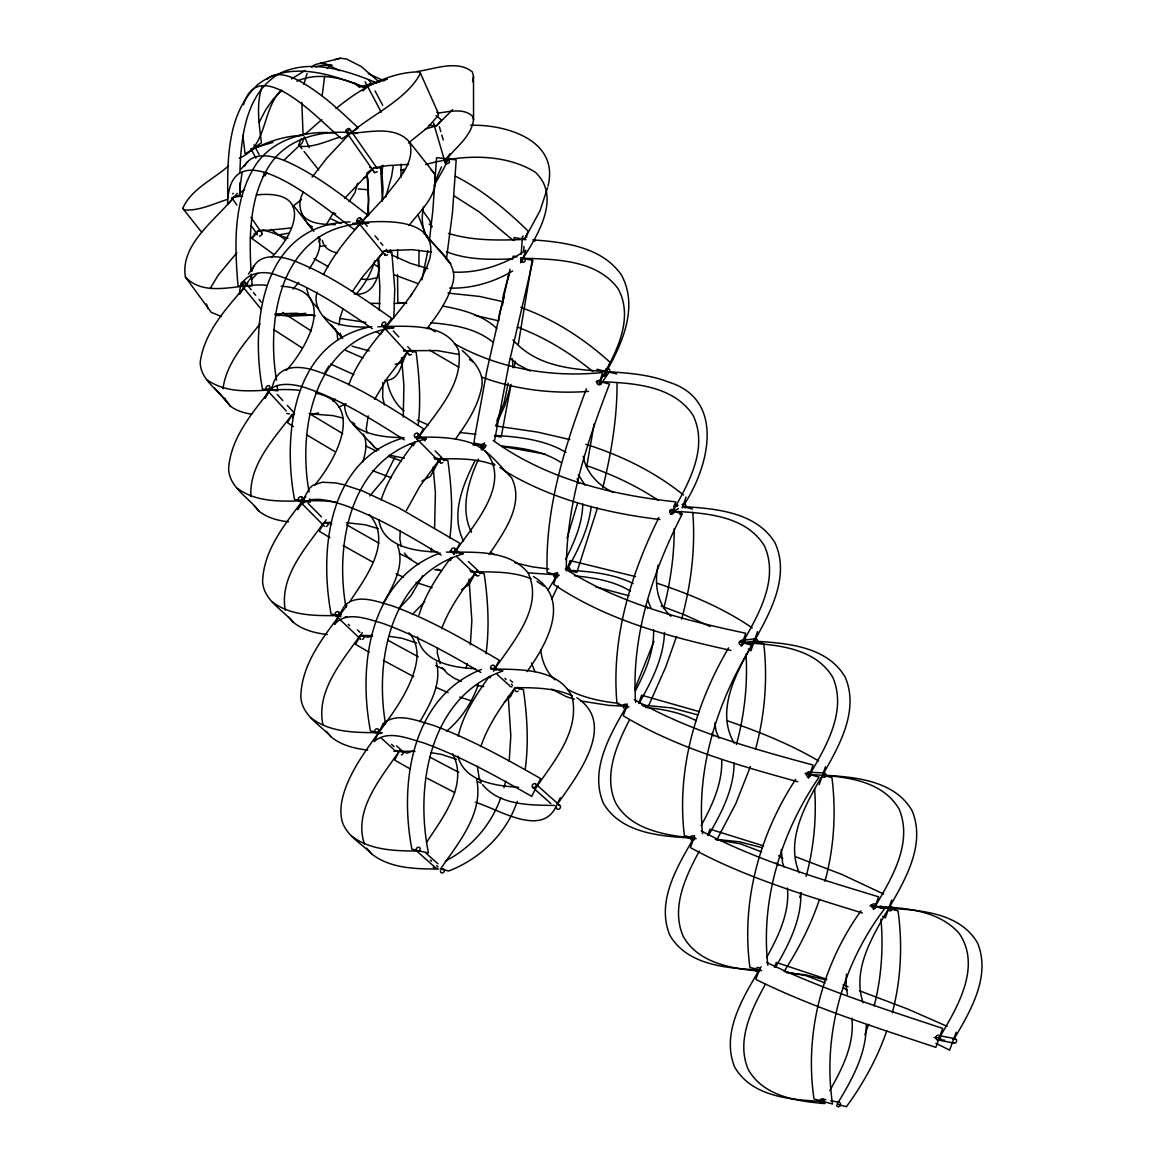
<?xml version="1.0" encoding="UTF-8"?>
<svg xmlns="http://www.w3.org/2000/svg" width="1165" height="1165" viewBox="0 0 1165 1165"><rect width="100%" height="100%" fill="white"/><g stroke="black" fill="none" stroke-linecap="round" stroke-linejoin="round"><path stroke-width="1.5" d="M379.324 310.458L379.892 286.779L377.853 258.397M401.182 164.09L400.876 177.313M653.594 629.61C654.38 651.351 645.192 671.856 635.493 690.801M477.388 766.293L479.063 777.681L481.145 781.802M617.042 383.78C617.13 418.934 611.101 453.811 602.786 487.873M397.556 258.732L397.673 249.63M419.05 250.388L418.89 266.654M674.244 528.517C674.258 555.312 670.443 582.019 663.875 607.955M734.081 762.9C734.008 789.186 721.237 813.374 708.364 835.567M721.761 759.536C722.518 783.186 712.266 805.466 701.053 825.708M437.428 647.973L437.297 653.186L440.195 663.613M800.865 892.958C801.476 919.826 788.778 944.699 775.497 967.27M781.249 849.562L782.56 862.814L784.162 867.182M866.221 1025.418C866.425 1054.223 851.6 1080.305 837.111 1104.202L846.402 1106.735C863.294 1083.508 877.449 1058.126 886.711 1030.894M368.577 215.671L367.922 178.158M846.489 974.173L846.067 984.818L847.406 994.502M239.932 172.143C240.966 136.902 245.742 93.389 279.294 73.643C310.138 58.468 345.685 70.177 375.436 82.351L359.155 87.244L354.364 82.788M400.265 530.483L399.857 539.002L401.241 546.545M382.513 199.579L383.037 188.89L381.392 165.896M403.265 417.128L403.906 385.236L401.546 357.626M393.814 317.841L394.76 288.964L391.804 251.888L384.377 250.795L362.548 276.891L352.442 291.512M335.971 108.622C359.432 89.283 387.727 72.317 418.847 71.837L420.492 73.322L438.36 113.355L438.2 115.553L427.22 127.917L408.493 142.946M322.181 95.778L324.642 76.147M521.134 254.421L522.459 236.99M523.172 257.086L520.537 262.766M523.624 251.189L523.988 246.47M502.508 305.288L503.324 295.342L509.338 272.654M201.661 232.199L182.788 208.419C190.9 189.254 213.311 179.425 228.398 165.998M301.924 148.785L298.779 144.824L301.182 138.737M420.492 73.322C406.439 99.651 373.805 113.515 351.422 132.446M509.192 761.371L510.809 735.712L508.231 696.233M525.299 768.769C528.779 742.454 527.177 715.761 523.376 689.593L515.134 687.67C501.649 705.932 488.033 724.834 480.839 746.605M470.325 644.813L471.854 620.77L469.058 578.99M486.009 653.798C489.635 627.207 488.004 600.208 484.189 573.733L476.063 571.928C462.723 589.577 449.311 607.795 441.666 628.75M548.016 186.036C559.535 139.989 505.872 124.276 470.616 125.267M434.632 527.541L435.39 492.489L433.118 467.121M449.807 538.084C453.243 512.352 451.423 486.256 447.884 460.641L439.889 458.952L419.589 486.679L406.381 510.518M357.582 183.24L354.932 192.764L349.078 201.632M417.07 71.487C434.53 69.216 457.131 59.43 472.393 71.982L473.5 76.249L473.558 119.645C471.315 137.441 454.219 148.144 444.535 161.76M591.223 506.309C588.66 529.245 577.927 550.259 566.845 570.151L576.806 572.452L597.47 507.925M382.921 382.382L382.688 397.28L384.465 404.925M429.346 240.835L432.798 211.083L436.584 157.668L456.199 159.882L452.413 213.282L446.355 259.577M418.148 425.473C421.118 401.095 419.269 376.412 416.123 352.15L408.332 350.665L387.45 377.81L374.533 399.478M498.707 320.375L499.712 312.438L504.139 297.09M508.202 383.096L504.023 403.119L496.814 420.842M513.809 240.485L514.202 237.544L523.231 239.16M594.208 423.725L586.577 467.223M317.098 292.153C312.205 307.691 325.53 319.268 334.85 329.462M423.55 206.686C421.177 217.68 421.73 229.942 428.735 239.233M658.065 565.127C654.249 582.82 656.871 603.601 670.938 616.256M494.586 440.457L509.28 362.257L532.929 260.45L520.624 257.727M532.492 258.382L518.309 344.199M223.01 388.717C226.316 363.247 244.592 343.078 260.13 323.855M339 325.122L340.165 317.419L343.093 308.74M427.846 250.679L421.963 279.891M381.523 174.124L382.906 165.241M393.275 165.692L391.615 176.366L385.775 196.958M508.071 279.265L509.12 272.625M241.971 172.813L239.67 190.609M250.723 277.911L251.305 274.62M367.281 216.268L368.868 199.579L366.829 173.046L373.033 168.372M472.539 81.637L473.5 76.249M303.861 84.404L307.05 73.628M514.071 367.718L515.25 361.267M403.09 172.624L403.731 169.143M511.042 384.334L501.183 437.035L494.732 435.885M458.209 736.105C463.262 713.97 476.223 694.617 489.285 676.414M430.832 551.671L431.472 548.322M510.707 385.513L504.94 405.303L495.606 425.939L537.793 432.142L569.831 439.584M874.158 1005.876C881.468 977.581 883.492 948.048 880.944 918.981M892.332 1012.676C901.069 979.561 902.671 944.757 898.055 910.87L887.905 908.219M510.037 269.246L487.028 369.887L474.898 436.103L473.98 443.006L486.286 445.744M512.44 259.387L513.241 256.096L516.94 256.912M547.579 187.711L540.065 210.632L524.527 239.378C499.13 240.441 473.005 240.951 448.467 233.393M503.994 787.729L505.639 781.453M736.426 744.464C744.391 715.193 747.857 684.641 746.022 654.337M755.473 749.474C764.866 715.15 767.851 679.035 763.759 643.677L754.236 641.172C737.387 670.676 714.669 709.82 734.212 743.197M368.198 415.847L366.291 428.662L366.931 433.016M362.81 461.966C365.519 453.112 367.791 442.86 363.436 434.152M466.029 668.259L467.296 663.555M577.549 503.324L567.005 538.317M681.641 619.125C691.034 584.422 695.694 548.162 692.753 512.236M806.136 876.342C813.796 847.96 816.68 818.281 814.641 788.938M824.966 881.366C834.111 847.683 836.281 812.223 831.941 777.623L822.534 775.104C839.018 746.357 859.581 710.621 845.135 677.025C826.975 646.109 786.375 643.065 754.236 641.172C770.429 612.28 790.176 576.151 775.031 542.875C756.245 511.901 715.456 508.581 682.836 506.557L686.054 497.018M243.587 104.661C259.125 51.784 323.389 124.655 341.826 138.955L350.024 133.422C369.261 132.315 395.474 125.252 409.731 142.29L434.341 173.439C440.137 193.841 420.099 210.734 409.031 225.471M262.285 86.064C255.849 104.297 259.111 124.102 261.455 142.785L254.29 147.62M374.868 260.683C371.198 272.916 364.98 284.493 356.257 293.857M599.116 383.882L602.625 372.48C551.861 377.824 499.188 368.854 454.481 343.733M676.53 636.541L665.637 667.254L647.944 707.213L643.095 705.99M482.339 449.894L484.582 442.846M672.074 513.605L675.817 501.853C611.625 495.125 546.167 478.815 493.159 440.472M799.714 897.327L801.214 892.754M819.534 899.307C810.927 924.777 798.68 948.965 784.06 971.494M557.613 572.481L553.681 584.335C606.528 620.042 669.293 636.935 730.877 650.405M741.348 646.269L745.687 633.221C683.214 620.013 619.591 603.659 565.243 568.884M680.01 514.886L681.219 511.319M521.716 262.256L525.823 250.3C504.605 264.542 479.165 273.338 453.433 272.086M627.367 703.922L623.29 715.805C676.923 748.076 737.926 765.216 797.821 781.759M757.512 631.605L750.944 650.74L748.28 648.876M808.554 778.104L813.024 765.026C751.789 748.469 689.505 731.343 634.168 699.437M868.639 1024.341L864.838 1034.855M418.949 615.207C425.4 594.092 437.749 575.408 450.826 557.86M653.958 641.26L634.925 688.85M410.968 296.026L411.769 293.697M605.625 375.072L610.081 362.315C584.029 338.724 553.928 319.239 520.74 307.385M638.668 703.573L641.595 695.214L699.51 711.684M750.449 766.483L735.741 803.748L716.97 839.63M819.184 784.671L822.126 776.298A2.272 2.184 -87.5 0 0 824.878 777.142A2.272 2.184 -87.5 0 0 825.781 774.157A2.272 2.184 -87.5 0 0 822.985 773.065M822.956 773.91L825.475 766.73M694.617 835.756L690.437 847.639C744.435 877.216 803.879 894.895 862.42 913.011M874.42 908.7L878.599 896.817C818.311 878.439 757.192 860.484 701.243 830.922M500.761 797.588C491.397 824.893 471.053 848.047 445.307 861.081M517.245 801.418C506.455 833.543 480.126 858.969 448.714 870.983L440.472 869.061C458.369 842.979 484.028 812.966 476.558 779.05M707.825 835.116L709.529 830.354M891.735 900.006L885.342 917.889L882.56 916.316M760.119 967.547L755.852 979.401C813.432 1007.929 875.032 1027.137 935.845 1047.379L942.674 1028.389C883.216 1008.686 823.145 989.726 766.614 962.421M774.492 967.198L775.788 963.63M952.664 1041.801L949.65 1050.116L935.859 1043.257M953.538 1039.428L956.115 1032.292M381.101 499.858C388.193 478.305 401.357 459.432 415.075 441.593M478.291 684.7C472 702.626 461.151 719.125 446.486 731.285M586.388 388.804C564.355 447.404 545.06 509.09 547.157 572.394L559.258 575.466M251.873 271.329C257.363 250.854 283.299 256.052 297.818 262.358C331.719 276.09 361.893 297.323 391.644 318.263L384.683 328.399M348.801 384.698C366.451 336.758 414.58 307.196 429.914 258.222C438.972 215.117 378.407 220.738 352.558 223.418M441.52 166.828L435.492 180.619M394.877 457.146L384.334 478.626L369.8 495.955M303.424 192.254C295.08 205.375 302.987 219.544 312.701 229.316M478.538 459.112C468.359 481.48 459.84 508.843 471.476 532.288M323.506 274.561C338.389 245.233 362.111 221.874 384.13 197.933C395.663 182.104 415.847 163.857 409.731 142.29M551.831 598.897L558.064 585.82M475.087 460.597C462.927 484.742 450.171 514.872 463.583 541.143M565.578 559.462C574.214 542.191 582.485 523.726 582.748 504.081M629.216 720.436C616.591 745.134 603.164 775.482 615.644 802.845C630.003 828.577 662.142 834.664 688.981 837.62M210.181 288.57L218.001 275.406L236.83 252.747M326.171 224.976L333.059 213.239M658.895 517.537C630.483 574.928 610.97 639.134 617.013 703.762L628.925 706.937M399.712 750.158L394.702 760.133L409.934 768.784M556.462 805.466C542.628 838.596 497.47 808.612 475.276 802.234M557.016 804.36L560.35 797.705M422.779 575.626L410.881 595.81L398.707 608.931M362.286 632.653L355.514 644.289L369.218 652.313M259.14 122.354L265.809 109.612L273.367 98.938L281.784 90.317M342.612 609.018L334.515 624.425C346.398 610.285 367.674 619.197 382.368 623.231C417.012 635.711 449.18 653.987 480.883 672.467M343.194 607.926L343.777 606.819M490.014 677.855L490.582 676.763M493.479 671.258L494.644 669.06C521.381 669.511 559.084 668.506 572.19 697.136C579.733 731.139 554.103 761.284 536.177 787.467L532.638 787.453M495.212 667.953L499.275 660.264C464.602 639.847 429.579 619.358 391.629 605.625C377.183 601.708 357.043 593.145 344.68 605.756M318.773 242.014L320.419 238.898M326.171 519.736L319.21 531.182L329.855 537.633M476.645 570.835L469.073 584.539L461.588 589.65M604.271 376.31L605.989 373.164M450.331 560.7L452.122 557.452M453.928 554.191L459.927 543.341L398.721 507.809L362.897 491.106L343.806 484.713L335.695 482.936L322.356 482.223L312.861 485.295L309.541 488.266L297.585 509.527C306.555 492.999 329.185 500.615 343.267 504.809C377.955 517.144 409.818 536.089 441.2 555.093M639.119 703.194C651.497 681.467 663.657 657.977 664.472 632.464M481.203 449.807L484.276 444.564M547.885 590.364L557.452 574.563M671.025 514.362C687.525 485.383 709.092 448.918 693.073 415.308C672.423 384.042 629.886 382.935 596.203 381.508M807.928 777.638C824.966 748.352 847.479 712.179 832.888 677.506C814.772 646.895 774.361 644.405 742.527 642.701C758.779 614.363 779.225 578.889 764.415 545.861C745.644 515.323 705.014 512.95 672.817 511.26L673.443 510.954M291.731 415.322L287.449 422.691L293.507 426.55M440.501 457.889L430.424 476.354L421.905 481.174M419.997 721.616C430.293 703.995 441.972 683.345 436.351 662.273M728.606 647.871C695.534 704.01 676.428 770.182 684.365 835.582L696.131 838.771M699.277 851.164C685.632 876.43 670.749 907.681 683.185 936.281C697.835 962.873 731.3 968.596 758.866 971.086M821.631 776.662C805.379 804.811 785.414 839.688 799.175 872.687M627.28 706.208L626.552 706.296C610.096 734.678 589.213 769.963 603.426 803.326C621.542 833.936 661.953 836.426 693.787 838.13L694.588 838.174M693.787 838.13C677.2 866.498 655.982 901.564 669.788 935.131C687.481 965.741 727.717 968.231 759.26 969.921L760.104 970.037M761.109 966.804C743.896 996.075 720.727 1031.811 734.533 1066.805C751.876 1097.386 791.982 1099.833 823.276 1101.478L824.136 1101.653M766.628 957.499C778.235 936.398 789.855 912.85 787.424 888.094M873.4 909.414C890.57 880.143 913.404 844.174 899.249 809.311C880.755 777.638 838.844 776.094 806.267 774.346M765.332 984.396C751.512 1009.502 736.062 1040.491 748.148 1069.222C762.9 1096.221 797.137 1101.376 824.98 1103.532M887.817 909.909C871.901 937.184 851.994 970.183 863.09 1002.701M953.101 1040.607C969.819 1012.181 991.226 977.129 977.712 943.344C960.339 912.661 920.161 910.054 888.749 908.351C905.278 879.764 926.073 844.392 912.108 810.767C894.472 780.011 854.251 776.968 822.534 775.104M271.984 386.78L264.994 398.445C269.901 379.601 293.857 383.533 307.706 388.484C342.306 400.44 373.514 420.245 404.226 439.817M272.625 385.731C278.333 363.742 300.322 365.184 317.87 371.533C355.878 384.756 389.838 407.109 423.463 428.778L419.021 436.191M415.206 442.554L413.298 445.729L410.269 443.763M417.114 439.365C435.273 413.255 463.612 385.397 458.719 350.825C447.214 323.389 410.677 326.331 386.066 326.375L387.464 327.889M829.786 1090.629C842.149 1068.713 854.862 1044.058 851.804 1018.137M934.068 1037.607L939.267 1037.884C957.004 1008.031 982.022 966.79 959.115 933.252C936.951 908.627 900.778 907.666 870.037 906.035M383.183 603.135C393.086 586.228 405.289 565.214 397.469 545.293M324.292 373.543L328.923 365.956M327.249 68.589L329.855 64.454M309.249 268.853C315.089 259.693 323.142 248.261 318.351 237.034M795.68 779.341C759.536 834.3 741.013 901.71 749.925 967.358L761.604 970.547M433.904 185.847L444.302 167.585L449.996 153.78L444.593 161.265M527.002 671.637C546.239 645.133 572.219 599.378 533.395 576.529M244.257 166.508C253.082 149.615 275.45 156.241 289.066 162.576C317.725 176.017 342.903 195.574 367.601 215.103L354.699 229.753C329.71 212.831 229.126 121.801 227.583 204.356L234.034 197.031L240.208 194.672L240.005 182.541M350.141 601.155C365.621 577.651 393.275 541.346 369.378 514.726M248.48 274.066L254.043 265.955M248.64 280.954L239.597 294.133C239.029 274.081 262.096 268.634 277.372 275.45C312.118 286.779 342.423 308.157 372.276 328.661M249.339 279.935L250.038 278.93M383.984 329.404L380.504 334.471L376.397 331.574M489.154 554.598C503.309 532.871 525.036 504.532 511.566 477.752C498.868 464.981 487.713 448.845 470.121 442.613C453.462 437.21 435.739 436.831 418.381 437.254L419.72 438.608M600.703 380.343L599.815 381.596C615.164 354.553 634.707 319.618 618.193 288.833C596.786 259.606 555.88 259.3 523.085 258.281C538.245 234.544 561.545 196.23 535.085 172.071C503.586 152.542 459.927 154.799 425.633 164.6M603.776 375.975C621.018 346.806 639.41 307.895 621.396 274.94C601.883 246.849 564.341 242.087 532.798 239.888M600.892 384.013A2.272 2.184 35.1 0 0 599.422 380.416A2.272 2.184 35.1 0 0 597.033 383.358A2.272 2.184 35.1 0 0 600.892 384.013L609.31 372.014M861.022 910.826C822.242 964.635 804.272 1033.137 814.015 1098.945L832.538 1104.027C822.228 1035.263 842.674 963.936 884.512 908.86L870.619 905.045M281.246 90.215C261.28 110.253 268.008 146.441 239.262 158.163M314.667 485.193C335.069 461.063 366.888 403.279 315.555 393.158M312.045 177.182L327.045 157.916L350.024 133.422L357.131 133.32C325.428 129.126 288.512 136.436 269.829 164.818C249.689 196.011 248.902 235.01 251.058 270.892M455.457 439.074C466.524 423.944 477.155 407.721 481.247 389.183C485.688 372.946 473.121 360.422 462.257 350.505M408.944 632.828C424.235 649.56 414.565 674.418 405.653 691.85C388.382 724.674 360.378 750.872 346.442 785.618C341.957 797.413 338.695 810.578 342.641 823C348 836.703 362.024 843.882 371.781 854.047C390.581 868.726 415.949 868.93 438.71 869.046M426.623 842.251C442.991 817.364 468.548 784.598 452.719 753.813M415.031 751.338L399.144 751.265C381.319 777.769 352.98 809.85 364.456 844.028M557.54 803.996C576.267 776.866 618.033 724.382 576.821 697.748M495.722 667.603C513.692 640.968 544.011 606.732 527.993 572.743C508.508 549.225 473.966 552.501 446.457 552.094M372.319 635.478L360.072 635.522C342.088 661.298 316.065 690.685 322.865 724.499M346.85 605.494C327.001 632.93 301.196 661.56 300.847 697.296C302.128 715.543 320.244 724.921 331.297 737.023C341.534 745.44 354.83 748.542 367.703 750.144M330.816 522.444L323.899 522.546C305.798 547.929 279.323 576.486 285.25 610.14M286.255 370.485C309.089 345.743 337.967 289.095 281.173 286.226M305.754 496.596C286.969 521.847 263.523 548.613 262.606 581.699C263.654 600.266 282.542 609.644 293.318 622.314C302.9 630.105 315.264 633.134 327.292 634.517M426.827 328.763C437.414 315.205 447.68 300.745 452.559 284.042C459.505 261.513 434.21 248.553 423.681 232.243L450.724 263.858L446.559 259.067M258.659 230.393L252.077 238.563L273.979 254.567M271.474 257.48C298.342 230.102 311.026 189.05 256.358 194.963M272.435 387.202C253.679 411.391 230.626 436.962 228.602 468.971C229.359 487.786 248.859 497.44 258.878 511.115C267.266 517.784 277.94 520.668 288.425 521.803M424.744 601.679L412.308 614.523M250.825 151.159L252.048 149.732M344.724 198.283L373.921 167.702L387.872 165.605L408.726 164.352M293.041 289.08L298.721 282.483M241.126 168.983L247.577 161.644M234.835 196.113L235.65 195.196M236.451 194.278L237.252 193.361M452.617 109.612L436.686 125.66L425.167 129.126M247.635 283.474C228.136 306.643 204.487 330.816 200.22 362.111C200.293 381.304 221.03 391.251 230.16 405.988C236.379 410.794 244.024 413.036 251.698 414.187M251.349 279.658L257.523 273.294M250.344 238.796L257.931 231.296L263.392 229.753L287.973 238.272M362.97 90.87L367.994 85.948M305.23 134.135L321.773 119.602M284.289 159.925L302.099 143.004L304.502 136.917L309.308 147.693M266.77 79.453C275.435 70.614 289.109 75.812 298.575 80.487C321.001 92.749 339.801 110.427 358.208 127.902L351.044 132.737M311.594 67.264L314.856 64.687L340.267 58.25L346.34 58.92L361.106 66.434L379.353 82.191M301.531 199.55L292.502 206.54M262.94 176.396L267.309 173.119M291.556 78.929L305.186 70.439M239.626 193.084L243.834 190.128M368.883 79.846L371.679 84.477M504.343 702.16L510.59 696.437L515.134 687.67C534.371 687.656 554.54 687.787 572.423 695.767M332.695 400.847L335.374 399.114M512.615 270.979C493.742 282.294 471.694 288.731 449.617 288.105M338.651 407.211L346.078 403.731M675.321 510.081L676.574 509.498M677.2 509.192L678.452 508.61M481.422 669.409C411.391 697.223 399.158 783.623 411.915 849.168L428.458 852.969C414.784 785.618 429.594 696.728 502.901 670.953L490.509 668.113M377.591 277.518L368.679 279.585L361.325 279.076M296.886 81.171C318.919 71.385 344.083 78.332 365.067 87.608M440.195 552.967C369.276 578.83 357.903 666.001 370.455 730.877L381.727 733.324M412.352 751.09L407.269 753.085L399.144 751.265M367.703 85.307L363.072 87.069C330.758 73.599 288.658 60.522 257.902 84.463C227.335 112.932 227.248 158.921 227.816 197.657M232.49 197.613L233.262 197.322M402.056 362.577L395.124 364.354M340.267 136.989C327.336 140.849 314.2 147.533 300.424 146.309L298.779 144.824M227.525 199.39C213.544 203.715 199.375 211.025 184.434 209.904L182.788 208.419M404.197 437.676C328.821 458.864 318.948 548.788 331.064 613.999L341.156 616.023M372.64 635.711L368.067 637.211L360.072 635.522M369.247 84.71L387.348 79.249M254.902 147.809L273.003 142.363M335.054 59.633L340.267 58.25M370.514 84.404L373.033 83.764M374.3 83.458L376.819 82.817M305.623 313.312L286.444 315.511M371.81 326.564C292.75 341.33 282.381 434.472 294.497 499.494L303.381 501.023M297.614 135.897L306.279 133.859M315.73 66.813L322.021 65.415L332.229 65.08M325.967 245.597L319.428 246.485M318.613 412.993L309.905 414.391M437.603 113.107C448.831 111.942 463.277 107.544 472.48 116.209L473.558 119.645M401.037 170.177L404.619 169.566M277.911 234.995L288.629 233.16M257.931 231.296L291.002 227.976M363.844 177.677L367.31 177.226M741.1 640.604L755.138 638.755M742.527 642.701L743.998 642.512M746.183 642.221L752.765 641.362M242.626 196.026L234.034 197.031C215.976 219.763 179.745 244.388 185.453 277.154L211.287 312.395L221.51 316.501M384.654 380.445C401.867 380.489 400.673 360.655 408.332 350.665L437.108 350.592L458.777 354.408M312.366 315.176L289.852 316.152L275.188 314.71M350.141 221.918C262.999 223.942 249.849 321.788 262.46 389.095L277.707 390.843L277.11 385.542M588.5 391.367C552.545 394.12 515.92 389.678 482.019 377.198M274.969 313.924L296.216 313.254L315.365 315.7M403.41 351.014L406.687 350.781M512.338 258.863C490.276 259.751 467.194 260.013 446.399 251.669M377.824 326.812L384.421 326.462M394.221 303.468L406.745 303.046M434.793 459.126L438.186 459.01M348.248 133.451L349.136 133.436M242.495 286.066L238.053 286.124C234.558 245.553 232.825 200.773 255.616 165.037C272.945 138.81 306.541 129.956 336.365 133.101M243.383 286.051L252.266 285.906L251.334 274.226M439.889 458.952C458.107 458.573 477.097 458.326 494.31 465.083M470.878 572L474.33 571.942M476.063 571.928C494.572 571.738 513.852 571.753 531.269 578.801M393.901 751.279L397.396 751.265M276.251 315.497L279.658 315.497M491.149 669.045L494.644 669.06L495.926 670.225M382.193 732.683C358.077 732.508 330.904 733.484 310.895 717.8M554.7 805.452C530.002 805.088 499.625 805.554 482.528 784.555M420.186 851.062C396.828 850.916 370.688 850.974 351.379 835.858M266.552 285.308C240.471 282.425 206.263 298.852 185.453 277.154M369.582 327.147C353.883 327.016 336.481 326.666 323.535 316.545M371.053 303.308L379.95 303.483M472.975 444.943L483.825 445.19M335.389 224.656C323.666 224.321 308.696 224.525 301.444 213.559M309.308 413.793L332.841 415.614L342.787 418.002M428.662 125.369L436.686 125.66L441.564 119.966L436.03 115.641M405.871 302.885L397.847 302.609L397.527 274.751M447.986 293.085L479.543 296.434L501.999 301.458M556.826 574.855L528.24 572.86M808.262 772.22L823.582 772.905M809.777 774.536L811.364 774.608M298.837 390.275C268.751 386.649 234.34 398.678 207.559 380.154M403.119 437.589C381.072 437.559 346.267 433.598 344.592 405.376M369.669 167.498L371.373 167.585M373.921 167.702L380.722 168.037L382.469 201.152M626.552 706.296L608.887 705.378L580.665 700.966M346.355 522.677L365.257 524.774L378.319 528.677M786.623 972.717L805.656 974.857L826.291 979.998M937.505 1039.733L944.436 1040.127M475.961 434.297L459.476 432.448M437.807 552.035C415.599 551.453 382.324 546.851 378.873 519.634M641.755 704.985L671.608 707.898L697.879 714.917M715.237 839.237L739.527 841.814L761.997 847.654M880.07 907.812L885.284 908.132M494.455 435.419C518.906 436.802 544.521 439.642 565.972 452.355M673.807 505.974L677.418 506.207M365.795 322.399L339.67 318.394M741.843 640.357L745.382 640.59M354.029 293.915C373.878 296.988 381.348 273.892 378.523 258.062L384.377 250.795L412.206 249.66L431.356 252.106M475.451 668.739C453.578 667.705 422.312 662.608 417.463 636.818M518.512 787.234C496.159 785.996 464.646 781.846 457.932 756.245M430.628 322.749C452.224 324.554 475.524 327.904 492.795 342.073M358.179 188.934L368.795 189.866M320.055 63.289L326.142 63.973L339.597 70.686M501.693 446.006C522.255 448.015 543.866 451.044 561.413 462.753M357.335 221.991L368.766 223.301C284.202 223.738 265.198 312.351 276.513 380.227M659.987 519.532C605.858 513.051 551.438 499.319 504.474 470.791M574.491 575.772C593.669 577.796 613.649 580.767 630.309 591.121M404.415 458.209L389.445 455.209M645.789 707.461C663.191 709.165 680.753 712.499 696.321 720.756M716.373 839.717L740.634 843.882L761.531 851.892M785.195 971.901L805.845 975.629L825.111 982.911M302.856 135.431C282.745 135.708 262.125 143.586 245.072 153.838L242.873 135.388M548.802 569.001L532.522 566.889L514.843 562.782M618.775 703.383C601.053 701.447 583.199 697.82 567.384 689.316M434.705 569.7L441.564 570.675M286.779 413.444L289.561 413.852M294.206 414.536L292.357 414.274C274.372 438.375 248.902 464.354 250.956 496.61M502.596 446.53L545.133 454.073M336.976 502.363C304.167 496.625 266.232 509.411 237.311 488.31M875.25 906.312L876.939 906.574M880.318 907.084L887.06 908.103M389.78 636.381L401.983 638.26L416.721 643.036M476.718 685.457L483.693 686.534M430.904 752.663L441.477 754.396L456.432 759.362M382.12 325.69L385.091 326.2M386.066 326.375L393.974 327.729C315.599 337.923 297.264 426.681 309.06 491.994M304.371 501.183L310.283 502.202L309.875 498.809M525.823 239.611L524.527 239.378L528.211 231.121C506.382 209.918 482.703 190.026 455.413 176.206M533.57 240.995L534.851 241.228M403.469 349.748L405.42 350.112M323.899 522.546L331.675 524.017M369.261 350.898L352.078 346.194M938.553 1035.452L955.154 1038.714M939.267 1037.884L941 1038.233M937.199 1039.777L953.8 1043.054M822.577 1099.046L825.898 1099.702M830.878 1100.677L839.179 1102.308M474.679 315.307L498.707 320.841M416.356 436.846L417.376 437.05M418.381 437.254L426.463 438.87C351.364 455.792 334.37 542.002 345.961 607.3M345.204 616.838L347.214 617.246M443.21 306.147C462.257 309.628 482.325 314.841 496.8 328.472M433.89 457.685L437.894 458.529M450.01 550.914L463.321 553.797C391.396 575.16 374.446 658.633 385.484 723.742M469.976 570.559L474.038 571.462M394.076 750.129L398.139 751.032M596.873 369.305L616.795 373.892M509.993 686.462L512.047 686.942M433.263 867.386L437.385 868.333M427.803 268.533L410.313 263.305L391.557 254.917M595.519 586.854L629.013 595.752M674.346 504.401L677.986 505.319M692.534 509.003L682.836 506.557C708.378 468.913 726.887 399.857 668.39 382.003C618.455 362.315 552.414 383.94 512.979 339.932M597.397 380.984L609.499 384.057C586.446 443.69 565.855 506.251 566.336 570.879M337.5 252.907C330.714 251.8 323.448 247.766 322.414 240.354M745.891 638.988L744.712 638.668L745.032 642.148M670.443 510.62L682.355 513.794C652.604 571.767 631.022 636.541 635.609 702.466M740.183 642.061L751.949 645.264C717.596 701.345 696.117 767.517 702.553 833.79M880.624 906.137L887.584 908.03M805.102 773.269L819.112 777.084C781.642 831.65 760.425 898.827 767.851 965.246M436.919 569.132L439.933 570.005M432.069 587.713L416.051 582.427M635.58 576.617L570.122 560.583L566.845 570.151C589.344 571.374 612.615 573.471 633.148 583.447M709.966 829.16L763.497 845.848M472.32 701.155L459.709 697.092M574.272 699.175L566.569 696.772L551.598 689.068M585.82 444.273C620.96 455.326 654.715 471.796 683.476 494.994M776.21 962.436L826.917 979.314M417.114 283.284L393.93 274.722M656.798 583.155C690.175 594.223 723.072 607.926 752.182 627.877M401.124 460.932L388.44 456.301M391.338 477.781L372.523 470.66M585.616 465.33C611.174 473.951 635.901 485.368 658.341 500.382M843.038 984.906L848.091 986.682M727.455 720.8C758.808 731.722 789.928 743.969 818.558 760.949M859.391 990.716L907.681 1009.036L947.087 1026.336M796.088 856.93L841.64 874.347L883.711 894.065M661.138 605.975L684.554 614.858L710.286 626.479M517.347 327.103C544.871 337.297 570.18 352.878 592.796 371.489M254.087 233.466L257.334 234.675M332.622 212.467L335.68 213.646M530.221 371.023L517.857 364.514L510.401 358.267M362.941 357.946L345.728 350.388M353.927 374.62L330.612 364.062M368.388 73.643L384.057 80.924M448.175 692.68L435.826 687.335M418.818 564.574L409.308 558.719L404.386 553.127M417.259 420.128L428.487 425.05M461.369 681.423L454.161 678.234L447.287 673.428L442.19 667.662M478.101 781.773L481.13 783.128M444.928 669.802L435.666 665.506M411.493 559.287L399.347 553.608M396.173 573.85L403.614 577.243M613.46 492.547C598.752 485.79 585.995 472.684 583.199 456.316M376.47 451.117L365.854 446.006M331.224 218.918L341.054 223.607M458.821 772.395L429.827 757.119M454.598 792.491L427.278 778.337M418.206 656.769L387.683 640.138M413.735 676.705L383.314 660.366M458.762 367.179L429.535 350.097M328.413 266.741L314.055 258.659M378.931 543.138L346.733 524.876M372.625 562.04L343.093 545.511M342.772 433.657L309.366 413.546M334.457 451.365L306.963 435.026M453.913 195.764L479.281 211.943L513.197 240.412M307.735 224.131L312.395 226.869M374.082 264.324L379.761 267.688M311.332 331.049L282.614 312.438M302.288 348.029L273.644 329.549M490.407 552.137L494.339 554.7M435.157 331.865L428.4 327.176M429.215 224.19L431.997 226.039M492.344 462.956L494.994 464.733M469.524 359.504L473.369 362.111M352.252 422.24L354.815 423.973M353.301 424.715L374.853 447.506L378.698 450.112M843.081 987.498L847.319 990.41M499.96 467.515L506.644 472.145M778.613 855.707L782.895 858.663M537.036 581.35L543.909 586.155M285.673 240.034L271.037 229.418M272.159 601.752C290.973 616.401 316.501 615.717 339.146 615.615L340.442 616.868M436.773 112.117L438.36 113.355M403.876 410.837C394.804 403.512 389.285 392.547 387.173 381.203M535.711 784.03A2.272 1.82 -48.4 0 1 534.487 787.598A2.272 1.82 -48.4 0 1 532.245 785.385A2.272 1.82 -48.4 0 1 535.711 784.03L560.059 805.612M532.58 787.322L550.841 803.515M425.808 853.013L437.982 863.818M430.336 860.061L431.603 861.183M436.671 865.682L437.938 866.804M416.604 850.916L434.851 867.11M510.154 680.069L512.615 682.311M504.882 678.365L506.163 679.53M511.289 684.175L512.571 685.34M497.164 674.418L509.469 685.588M396.624 745.906L402.77 751.483M378.654 732.654L379.936 733.819M391.469 744.289L394.032 746.619M381.173 738.028L393.479 749.182M454.627 548.409A2.272 1.762 -46.5 0 1 453.316 551.919A2.272 1.762 -46.5 0 1 451.161 549.778A2.272 1.762 -46.5 0 1 454.627 548.409L459.651 553.186M468.432 561.545L479.747 572.277M456.432 553.273L455.122 552.021C472.859 525.357 512.833 483.519 485.368 451.117M451.452 551.657L453.957 554.045M456.476 556.433L476.572 575.539M338.636 612.004A2.272 1.762 -46.5 0 1 337.34 615.513A2.272 1.762 -46.5 0 1 335.171 613.372A2.272 1.762 -46.5 0 1 338.636 612.004L341.141 614.392M357.48 629.916L359.985 632.304M348.306 624.324L349.602 625.576M335.462 615.266L360.582 639.134M554.948 679.85C546.37 672.19 541.9 660.919 540.647 649.677M776.036 862.901L778.293 865.158M417.827 433.482L425.21 440.909M435.04 450.826L443.647 459.505M414.624 436.686L440.428 462.723M301.851 497.076L304.298 499.552M307.997 503.265L321.511 516.91M298.633 500.295L324.438 526.318M318.409 308.565L312.744 302.827L308.827 296.128L306.657 288.483M421.992 209.598L429.754 220.52L431.88 227.452M393.275 330.875L398.838 336.947M407.75 346.66L412.206 351.524M382.207 325.516L408.93 354.67M277.285 394.469L282.847 400.542M287.304 405.405L293.988 412.687M266.217 389.11L286.255 410.983M431.035 169.697L434.341 173.439M366.538 848.149L371.781 854.047M326.2 731.256L331.297 737.023M288.396 616.722L293.318 622.314M370.222 442.205L374.853 447.506M254.247 505.799L258.878 511.115M342.568 338.272L330.656 324.554L341.986 337.602L340.209 333.292M214.666 388.149L230.16 405.988M360.524 218.073L367.208 226.243M375.013 235.781L378.363 239.859M380.591 242.582L382.819 245.305M386.168 249.397L388.396 252.121M361.15 222.428L362.606 224.19M357.131 221.102L385.003 255.135M244.533 281.668L251.218 289.837M253.446 292.561L255.688 295.284M259.023 299.376L261.251 302.099M241.14 284.697L261.208 309.206M304.021 151.435L318.686 169.93M293.74 205.885L313.88 231.369M585.019 485.164L578.35 474.679M349.529 128.762A2.272 0.888 -34.9 0 1 346.981 131.339A2.272 0.888 -34.9 0 1 346.369 129.883A2.272 0.888 -34.9 0 1 349.529 128.762L377.183 168.43M345.728 131.237L374.416 172.362M250.956 217.331L262.227 233.495M231.791 197.773L236.917 205.113M251.247 225.675L257.392 234.5M645.803 605.596L647.551 608.174M711.815 733.353L713.519 735.945M375.072 90.899L382.703 105.331M365.126 81.739L381.261 112.219M253.985 144.868L259.081 154.494M250.839 148.552L255.936 158.178M263.567 172.609L265.271 175.813M577.083 478.902L578.918 483.198M335.331 328.894L337.122 333.205L337.733 339.932M224.816 398.328L226.01 401.197M647.463 599.393L650.929 608.086M531.473 662.987L534.953 671.695M417.958 214.637L424.803 232.534M718.863 738.275L716.096 731.008L714.815 722.926M206.423 303.949L207.967 308.652M439.365 126.752L440.821 131.718M441.797 135.024L443.253 139.989M433.511 122.908L445.161 162.649M303.089 135.606L301.851 102.491M512.352 358.747L513.008 367.63M390.319 249.791L390.362 252.922M558.224 805.306A2.272 1.82 -48.4 0 1 560.525 806.733A2.272 1.82 -48.4 0 1 558.355 809.326A2.272 1.82 -48.4 0 1 556.477 807.374M442.045 868.974A2.272 1.82 -48.4 0 1 444.535 870.284A2.272 1.82 -48.4 0 1 442.307 872.935A2.272 1.82 -48.4 0 1 440.545 870.765M517.537 687.452A2.272 1.806 -47.8 0 1 519.211 688.996M518.148 691.093A2.272 1.806 -47.8 0 1 515.163 690.059M401.343 751.076A2.272 1.806 -47.8 0 1 401.459 755.066M478.334 571.899A2.272 1.762 -46.5 0 1 480.14 573.777M479.077 575.437A2.272 1.762 -46.5 0 1 476.179 574.811M362.941 635.478A2.272 1.762 -46.5 0 1 362.388 639.425M360.466 639.003A2.272 1.762 -46.5 0 1 360.233 638.566M442.263 459.156A2.272 1.689 -44.8 0 1 444.025 460.757M442.904 462.592A2.272 1.689 -44.8 0 1 440.297 460.67M325.705 522.939A2.272 1.689 -44.8 0 1 328.035 523.9A2.272 1.689 -44.8 0 1 326.215 526.565M410.677 351.262A2.272 1.558 -42.5 0 1 412.541 352.354M411.507 354.349A2.272 1.558 -42.5 0 1 408.653 353.301M292.619 417.609A2.272 1.558 -42.5 0 1 292.663 416.91M387.668 254.553A2.272 1.34 -39.3 0 1 385.309 255.324A2.272 1.34 -39.3 0 1 385.018 253.548M387.144 251.917A2.272 1.34 -39.3 0 1 388.484 252.208M377.198 171.575A2.272 0.888 -34.9 0 1 375.013 172.624A2.272 0.888 -34.9 0 1 374.518 171.736M233.262 193.288A2.272 0.888 -34.9 0 1 232.694 193.9M262.183 233.422A2.272 0.888 -34.9 0 1 261.543 234.879A2.272 0.888 -34.9 0 1 259.431 236.145M525.488 239.437A2.272 2.068 4.4 0 1 524.847 239.553M523.318 239.131A2.272 2.068 4.4 0 1 523.143 235.942M526.027 235.854A2.272 2.068 4.4 0 1 526.857 236.961M606.353 372.436A2.272 2.184 35.1 0 1 605.771 369.189A2.272 2.184 35.1 0 1 609.077 369.043A2.272 2.184 35.1 0 1 609.018 372.319M682.442 507.794A2.272 2.199 64.8 0 1 682.006 507.314M682.107 504.62A2.272 2.199 64.8 0 1 685.457 504.591A2.272 2.199 64.8 0 1 685.093 507.969M566.132 568.214A2.272 2.199 64.8 0 1 569.408 568.112A2.272 2.199 64.8 0 1 569.263 571.447M754.352 639.003A2.272 2.199 82.5 0 1 757.454 640.211A2.272 2.199 82.5 0 1 755.925 643.226A2.272 2.199 82.5 0 1 753.216 641.26M638.551 702.524A2.272 2.199 82.5 0 1 640.255 702.524M641.347 703.558A2.272 2.199 82.5 0 1 641.566 704.155M888.342 907.258A2.272 2.17 -81.4 0 1 891.72 907.025A2.272 2.17 -81.4 0 1 891.152 910.52A2.272 2.17 -81.4 0 1 888.021 909.239M952.868 1039.413A2.272 2.155 -78.9 0 1 956.072 1039.311A2.272 2.155 -78.9 0 1 955.795 1042.66A2.272 2.155 -78.9 0 1 952.65 1042.122M837.519 1102.469A2.272 2.155 -78.9 0 1 840.577 1103.808M840.606 1104.93A2.272 2.155 -78.9 0 1 836.557 1105.541M383.125 723.771L374.169 741.552C387.872 729.377 408.216 738.726 423.419 742.804C461.369 756.595 496.712 776.458 531.706 796.365L540.647 778.584C505.654 758.692 470.31 738.814 432.375 725.023C417.157 720.946 396.828 711.611 383.125 723.771M418.512 851.207A2.272 1.82 -48.4 0 0 419.72 847.625A2.272 1.82 -48.4 0 0 416.254 848.979A2.272 1.82 -48.4 0 0 418.512 851.207M492.912 669.118A2.272 1.806 -47.8 0 0 494.164 665.565A2.272 1.806 -47.8 0 0 490.698 666.919A2.272 1.806 -47.8 0 0 492.912 669.118M376.921 732.712A2.272 1.806 -47.8 0 0 378.174 729.159A2.272 1.806 -47.8 0 0 374.708 730.513A2.272 1.806 -47.8 0 0 376.921 732.712M416.269 436.977A2.272 1.689 -44.8 0 0 417.944 433.598A2.272 1.689 -44.8 0 0 414.478 434.676A2.272 1.689 -44.8 0 0 416.269 436.977M300.279 500.586A2.272 1.689 -44.8 0 0 301.953 497.193A2.272 1.689 -44.8 0 0 298.488 498.271A2.272 1.689 -44.8 0 0 300.279 500.586M383.795 325.749A2.272 1.558 -42.5 0 0 385.586 322.472A2.272 1.558 -42.5 0 0 382.149 323.593A2.272 1.558 -42.5 0 0 383.795 325.749M267.804 389.343A2.272 1.558 -42.5 0 0 269.596 386.081A2.272 1.558 -42.5 0 0 266.159 387.188A2.272 1.558 -42.5 0 0 267.804 389.343M358.631 221.219A2.272 1.34 -39.3 0 0 360.611 218.175A2.272 1.34 -39.3 0 0 357.247 219.355A2.272 1.34 -39.3 0 0 358.631 221.219M242.64 284.828A2.272 1.34 -39.3 0 0 244.621 281.77A2.272 1.34 -39.3 0 0 241.257 282.949A2.272 1.34 -39.3 0 0 242.64 284.828M446.53 163.624A2.272 1.485 -16.3 0 0 449.559 161.527A2.272 1.485 -16.3 0 0 446.006 161.12A2.272 1.485 -16.3 0 0 446.53 163.624M521.556 261.79A2.272 2.068 4.4 0 0 525.197 260.465A2.272 2.068 4.4 0 0 522.066 258.237A2.272 2.068 4.4 0 0 521.556 261.79M481.043 446.952A2.272 2.184 35.1 0 0 484.902 447.608A2.272 2.184 35.1 0 0 483.431 444.011A2.272 2.184 35.1 0 0 481.043 446.952M669.613 511.45A2.272 2.199 64.8 0 0 672.729 513.809A2.272 2.199 64.8 0 0 673.122 509.921A2.272 2.199 64.8 0 0 669.613 511.45M553.623 575.044A2.272 2.199 64.8 0 0 556.739 577.403A2.272 2.199 64.8 0 0 557.132 573.529A2.272 2.199 64.8 0 0 553.623 575.044M739.353 641.944A2.272 2.199 82.5 0 0 741.624 645.119A2.272 2.199 82.5 0 0 743.124 641.522A2.272 2.199 82.5 0 0 739.353 641.944M623.362 705.539A2.272 2.199 82.5 0 0 625.634 708.713A2.272 2.199 82.5 0 0 627.134 705.116A2.272 2.199 82.5 0 0 623.362 705.539M810.272 775.803A2.272 2.184 -87.5 0 0 808.699 772.22A2.272 2.184 -87.5 0 0 806.5 775.424A2.272 2.184 -87.5 0 0 810.272 775.803M694.282 839.397A2.272 2.184 -87.5 0 0 692.724 835.815A2.272 2.184 -87.5 0 0 690.525 839.033A2.272 2.184 -87.5 0 0 694.282 839.397M875.512 907.608A2.272 2.17 -81.4 0 0 874.362 903.894A2.272 2.17 -81.4 0 0 871.842 906.851A2.272 2.17 -81.4 0 0 875.512 907.608M759.522 971.202A2.272 2.17 -81.4 0 0 758.371 967.489A2.272 2.17 -81.4 0 0 755.852 970.445A2.272 2.17 -81.4 0 0 759.522 971.202M939.485 1039.107A2.272 2.155 -78.9 0 0 938.349 1035.394A2.272 2.155 -78.9 0 0 935.815 1038.35A2.272 2.155 -78.9 0 0 939.485 1039.107M823.495 1102.702A2.272 2.155 -78.9 0 0 822.359 1098.988A2.272 2.155 -78.9 0 0 819.825 1101.944A2.272 2.155 -78.9 0 0 823.495 1102.702"/></g></svg>
